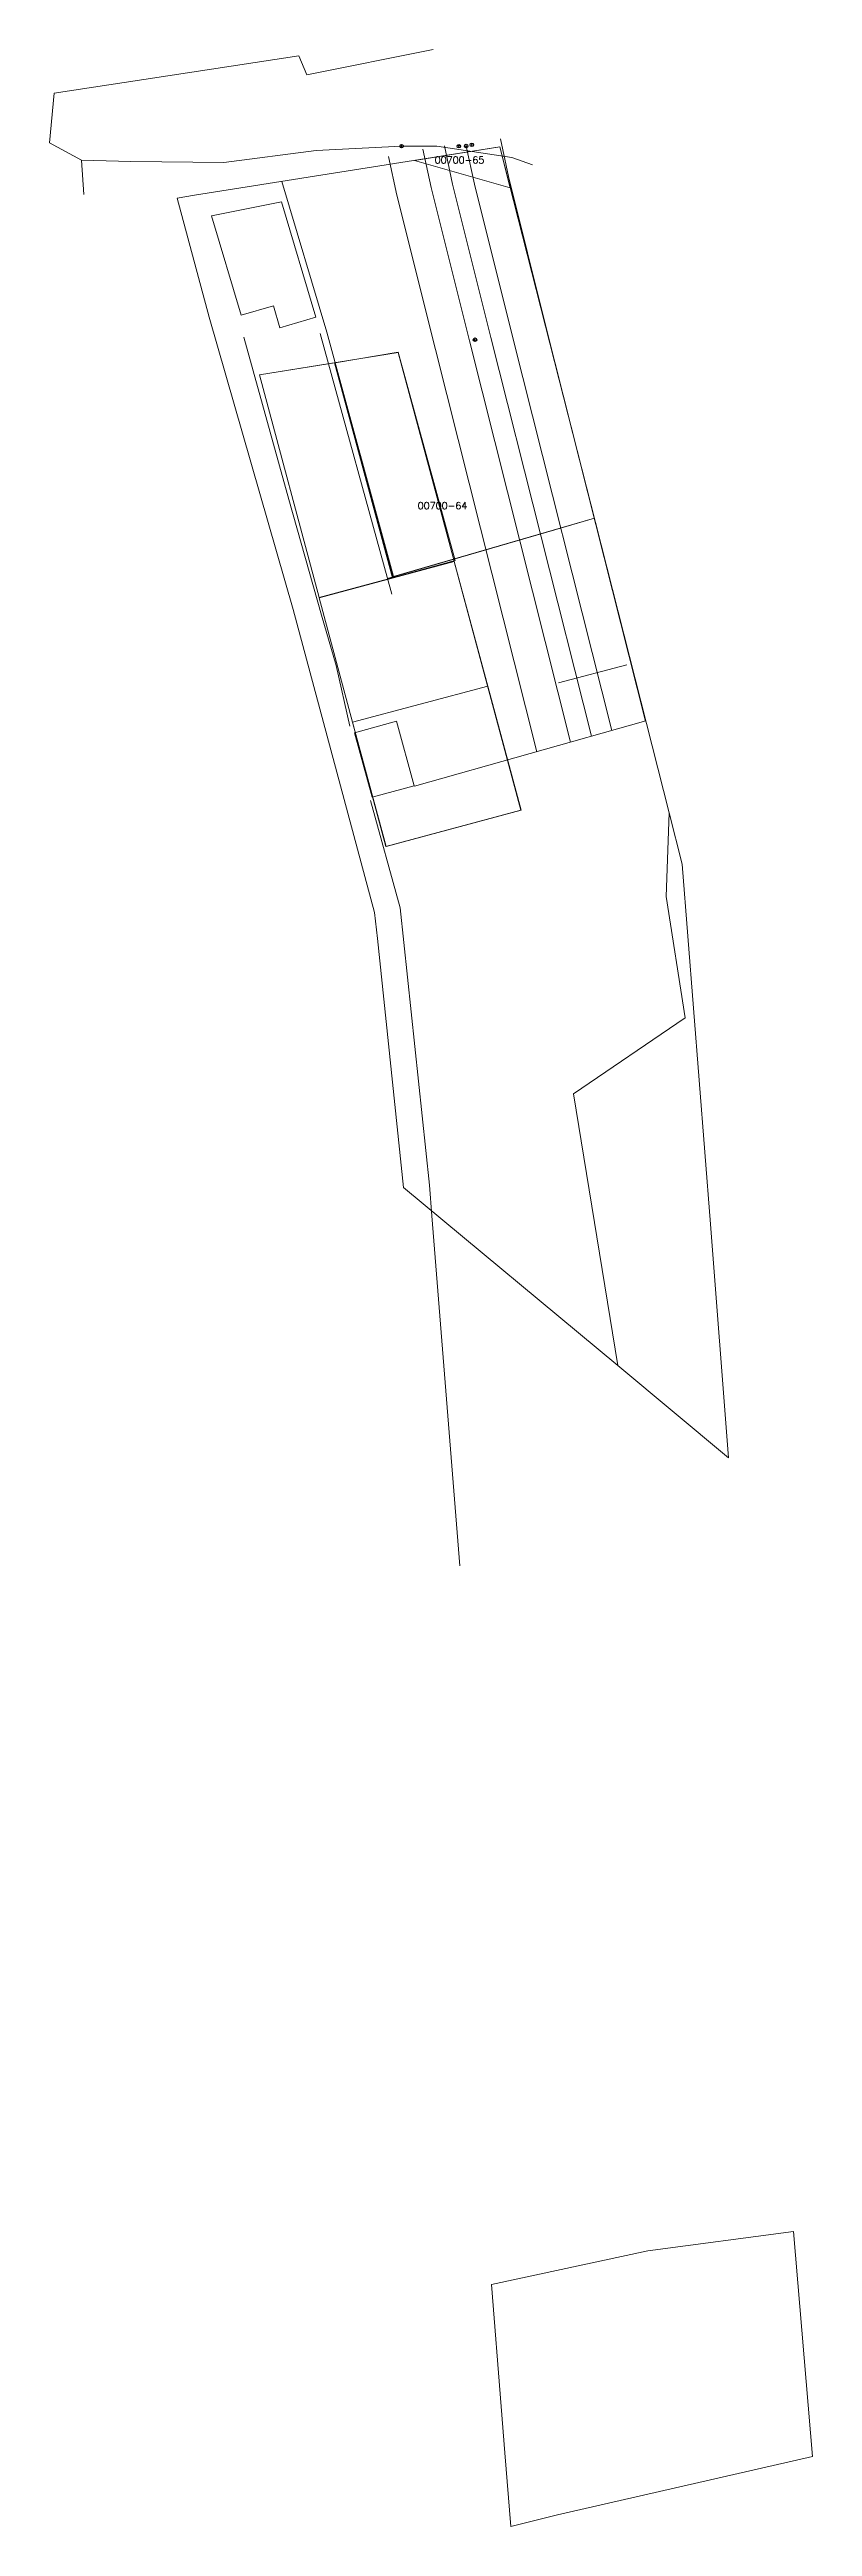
# Model space of a CAD drawing. Header units: metres. Extents: x 7516654 to 7516763, y 4692096 to 4692450.
import ezdxf

# ---------------------------------------------------------------- set-up
doc = ezdxf.new("R2010")
doc.units = ezdxf.units.M
doc.header["$PDMODE"] = 32
doc.header["$PDSIZE"] = 0.5
for name, color, linetype, lineweight in [('asfalt', 251, 'Continuous', 0), ('kati 0', 1, 'Continuous', 0), ('muri', 36, 'Continuous', 0), ('Ndarjet', 1, 'Continuous', 0), ('nivelet model', 5, 'Continuous', 0), ('nr parcela', 7, 'Continuous', 0), ('objektet e zhvndosura', 3, 'Continuous', 13), ('objket', 30, 'Continuous', 0), ('Parcela Baze', 7, 'Continuous', 0), ('parking', 3, 'Continuous', 13)]:
    doc.layers.add(name, color=color, linetype=linetype, lineweight=lineweight)
doc.styles.get("Standard").update_dxf_attribs({"font": 'simplex.shx'})

msp = doc.modelspace()

# ---------------------------------------------------------------- linework, layer by layer
for p in [(7516704.31, 4692435.98, 626.15), (7516712.48, 4692435.96, 626.19), (7516713.54, 4692435.99, 626.19), (7516714.35, 4692436.16, 626.19), (7516714.79, 4692408.32, 625.75)]:
    msp.add_point(p)
at = {"layer": 'asfalt'}
for points in [[(7516654.63, 4692443.53, 625.43), (7516667.44, 4692445.51, 625.7), (7516689.6, 4692448.86, 626.02), (7516690.77, 4692446.16, 626.11), (7516708.82, 4692449.78, 626.49)], [(7516654.63, 4692443.53, 625.43), (7516653.96, 4692436.43, 625.49), (7516658.56, 4692433.96, 625.5)], [(7516723.03, 4692433.3, 626.45), (7516720.06, 4692434.34, 626.39), (7516709.36, 4692435.97, 626.19), (7516704.31, 4692435.98, 626.15), (7516692.07, 4692435.36, 625.89), (7516678.89, 4692433.66, 625.69), (7516665.61, 4692433.76, 625.62), (7516658.56, 4692433.96, 625.5), (7516658.89, 4692429.08, 625.49)]]:
    msp.add_polyline3d(points, dxfattribs=at)
at = {"layer": 'kati 0', "color": 7, "flags": 128}
msp.add_lwpolyline([(7516685.97, 4692413.18), (7516681.37, 4692411.81), (7516677.14, 4692426.04), (7516687.11, 4692428.01), (7516692.05, 4692411.52), (7516686.91, 4692410.04), (7516685.97, 4692413.18)], dxfattribs=at)
at = {"layer": 'muri', "flags": 128}
for points, elevation in [([(7516688.16, 4692385.49), (7516681.75, 4692408.7)], 626.01), ([(7516702.89, 4692371.95), (7516692.67, 4692409.22)], 626.03), ([(7516688.16, 4692385.49), (7516692.84, 4692368.98), (7516694.95, 4692361.8), (7516696.92, 4692353.1)], 626.01), ([(7516731.86, 4692382.84), (7516726.21, 4692381.17), (7516702.27, 4692374.22)], 626.45), ([(7516736.5, 4692361.88), (7516726.72, 4692359.29)], 626.5), ([(7516706.16, 4692344.52), (7516739.24, 4692353.85)], 625.66)]:
    msp.add_lwpolyline(points, dxfattribs=dict(at, elevation=elevation))
at = {"layer": 'Ndarjet', "flags": 128}
for points in [[(7516687.17, 4692430.94), (7516693.61, 4692409.4), (7516703.14, 4692374.47)], [(7516699.87, 4692342.48), (7516704.1, 4692327.18), (7516708.27, 4692287.52), (7516708.61, 4692283.15), (7516712.61, 4692233.17)]]:
    msp.add_lwpolyline(points, dxfattribs=at)
at = {"layer": 'Ndarjet', "elevation": 626.2, "flags": 128}
msp.add_lwpolyline([(7516703.14, 4692374.47), (7516731.86, 4692382.84)], dxfattribs=at)
at = {"layer": 'nivelet model', "flags": 128}
for points, elevation in [([(7516703.83, 4692406.51), (7516683.97, 4692403.29), (7516692.51, 4692371.51), (7516711.82, 4692376.7)], 625.75), ([(7516697.3, 4692353.69), (7516692.52, 4692371.46), (7516711.83, 4692376.65), (7516716.62, 4692358.84)], 625.55), ([(7516716.62, 4692358.84), (7516721.39, 4692341.11), (7516702.08, 4692335.9), (7516697.3, 4692353.69)], 625.35)]:
    msp.add_lwpolyline(points, close=True, dxfattribs=dict(at, elevation=elevation))
at = {"layer": 'nivelet model', "elevation": 625.75, "flags": 128}
msp.add_lwpolyline([(7516694.75, 4692405.04), (7516703.01, 4692374.33)], dxfattribs=at)
at = {"layer": 'nivelet model'}
for points in [[(7516731.47, 4692351.66, 625.04), (7516717.08, 4692408.62, 625.75), (7516711.6, 4692430.55, 626.1), (7516710.43, 4692436.01, 626.19)], [(7516734.37, 4692352.48, 625.05), (7516720.19, 4692408.6, 625.75), (7516714.71, 4692430.52, 626.1), (7516713.54, 4692435.99, 626.19)], [(7516728.47, 4692350.81, 625.03), (7516713.99, 4692408.15, 625.75), (7516708.51, 4692430.08, 625.21), (7516707.34, 4692435.55, 626.19)]]:
    msp.add_polyline3d(points, dxfattribs=at)
at = {"layer": 'objektet e zhvndosura', "linetype": 'Continuous', "flags": 128}
for points in [[(7516694.73, 4692405.02), (7516683.97, 4692403.29), (7516692.5, 4692371.51), (7516702.98, 4692374.32)], [(7516703.83, 4692406.52), (7516694.8, 4692405.03), (7516703.16, 4692374.37), (7516711.95, 4692376.76)], [(7516711.83, 4692376.65), (7516692.51, 4692371.46), (7516702.06, 4692335.92), (7516721.37, 4692341.11), (7516713.59, 4692370.08)]]:
    msp.add_lwpolyline(points, close=True, dxfattribs=at)
at = {"layer": 'objket', "flags": 128}
for points, elevation in [([(7516703.59, 4692353.82), (7516697.58, 4692352.16)], 628.48), ([(7516700.1, 4692342.95), (7516697.58, 4692352.16)], 625.5), ([(7516706.11, 4692344.61), (7516703.59, 4692353.82)], 628.48), ([(7516706.11, 4692344.61), (7516700.1, 4692342.95)], 628.48)]:
    msp.add_lwpolyline(points, dxfattribs=dict(at, elevation=elevation))
at = {"layer": 'Parcela Baze', "flags": 128}
for points in [[(7516718.33, 4692435.86), (7516674.68, 4692428.97), (7516672.2, 4692428.54), (7516676.8, 4692411.54), (7516688.82, 4692369.8), (7516700.45, 4692326.5), (7516700.84, 4692322.8), (7516704.59, 4692287.19), (7516735.21, 4692261.76), (7516728.88, 4692300.6), (7516744.84, 4692311.44), (7516742.12, 4692328.76), (7516742.58, 4692340.74), (7516732.02, 4692382.21)], [(7516718.33, 4692435.86), (7516706.15, 4692433.93), (7516719.82, 4692430.03)], [(7516748.45, 4692281.99), (7516744.44, 4692333.42), (7516742.58, 4692340.74), (7516742.12, 4692328.76), (7516744.84, 4692311.44), (7516728.88, 4692300.6), (7516735.21, 4692261.76), (7516751.06, 4692248.59)], [(7516748.45, 4692281.99), (7516744.44, 4692333.42), (7516742.58, 4692340.74), (7516742.12, 4692328.76), (7516744.84, 4692311.44), (7516728.88, 4692300.6), (7516735.21, 4692261.76), (7516751.06, 4692248.59)], [(7516760.35, 4692138.04), (7516739.53, 4692135.32), (7516717.14, 4692130.48), (7516718.54, 4692113.07), (7516719.07, 4692106.46), (7516719.91, 4692095.92), (7516726.6, 4692097.58), (7516763.05, 4692105.91)]]:
    msp.add_lwpolyline(points, close=True, dxfattribs=at)
at = {"layer": 'parking', "elevation": 626.19}
for points in [[(7516739.18, 4692353.83), (7516725.04, 4692409.82), (7516719.58, 4692431.65), (7516718.43, 4692437.04)], [(7516723.66, 4692349.45), (7516709.14, 4692406.93), (7516703.64, 4692428.95), (7516702.45, 4692434.5)]]:
    msp.add_lwpolyline(points, dxfattribs=at)

# ---------------------------------------------------------------- texts
at = {"layer": 'nr parcela'}
for s, p in [('00700-65', (7516709.02, 4692433.51)), ('00700-64', (7516706.59, 4692384.09))]:
    msp.add_text(s, height=1, dxfattribs=at).set_placement(p)

doc.saveas('drawing.dxf')
